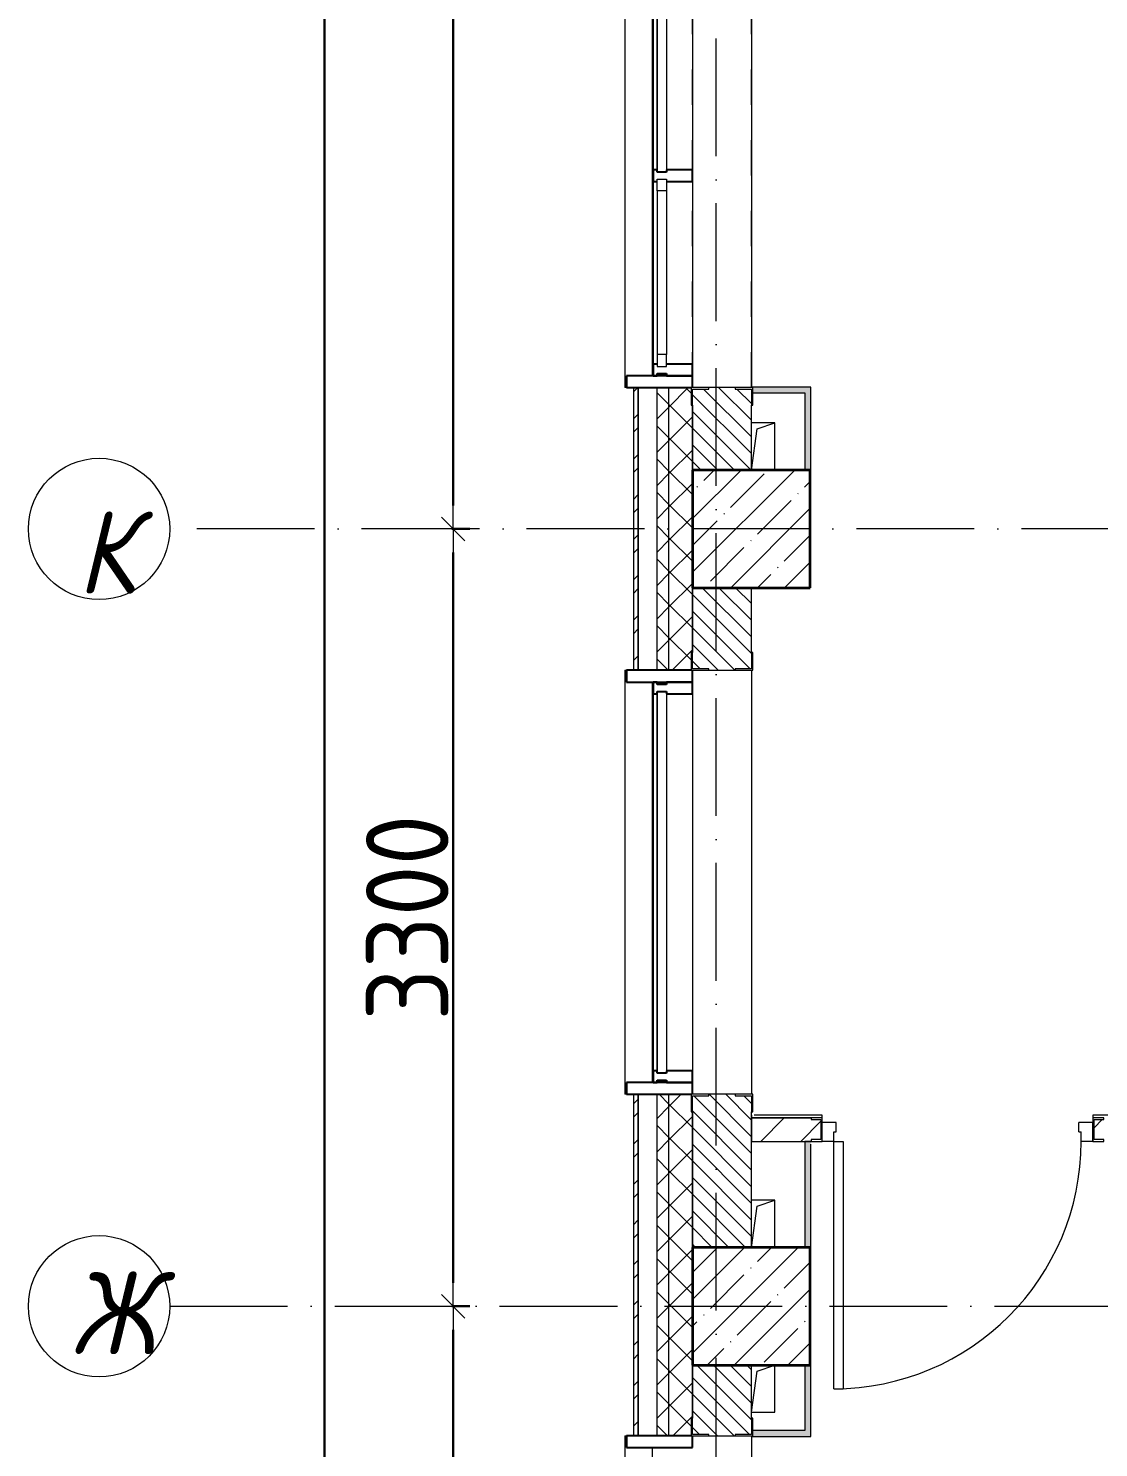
# Model space of a CAD drawing. Header units: millimetres. Extents: x -213536 to 1564669, y -45299 to 942238.
# Drawn here: x 203327 to 207870, y 228215 to 234240 of the extents above; entities that cross this region are included whole.
import ezdxf

# ---------------------------------------------------------------- set-up
doc = ezdxf.new("R2010")
doc.units = ezdxf.units.MM
doc.linetypes.add('50_200_ШТРИХ_1Т_ш5_п1_п1_', pattern=[700, 500, -100, 0, -100])
doc.linetypes.add('Штрих короткий', pattern=[300, 150, -150])
for name, color, linetype, lineweight in [('0-1', 7, 'Continuous', 5), ('0-2', 7, 'Continuous', 9), ('Импосты витража', 7, 'Continuous', 9), ('Импосты витража-1', 7, 'Continuous', 25), ('Каркас_Импост', 7, 'Continuous', 13), ('Каркас_Импост-1', 7, 'Continuous', 9), ('Несущие колонны', 7, 'Continuous', 9), ('Несущие колонны-1', 7, 'Continuous', 35), ('Обобщенные модели', 7, 'Continuous', 9), ('Общие ребра', 7, 'Continuous', 9), ('Окна', 7, 'Continuous', 9), ('Оси', 7, 'Continuous', 9), ('Оси-1', 7, 'Continuous', 20), ('Оси-2', 7, '50_200_ШТРИХ_1Т_ш5_п1_п1_', 9), ('Остекление-1', 7, 'Continuous', 9), ('Открывание-1', 7, 'Continuous', 9), ('Панель', 7, 'Continuous', 13), ('Перемычка-1', 7, 'Штрих короткий', 9), ('Размеры', 7, 'Continuous', 15), ('Стены', 7, 'Continuous', 9), ('Стены-1', 7, 'Continuous', 13), ('Штриховка разреза-1', 7, 'Continuous', 9)]:
    doc.layers.add(name, color=color, linetype=linetype, lineweight=lineweight)
doc.layers.add('Штриховка разреза-4', color=1, linetype='Continuous', lineweight=9, true_color=0xff0000)
doc.layers.get('0-2').off()
doc.styles.add('ISOCPEUR_I_1', font='isocpeui.ttf', dxfattribs={"width": 0.85, "height": 2.5})
doc.styles.add('СПДС', font='isocpeur.ttf', dxfattribs={"width": 0.9})
doc.dimstyles.new('Размера А3', dxfattribs={"dimtxt": 200, "dimasz": 100, "dimexe": 70, "dimexo": 100, "dimgap": 20, "dimtad": 1, "dimdec": 0, "dimrnd": 10, "dimzin": 0, "dimdsep": 46, "dimtxsty": 'СПДС', "dimblk": 'ARROWHEAD_6', "dimcen": 1, "dimclrd": 256, "dimclre": 256, "dimclrt": 256, "dimazin": 0, "dimtfac": 1, "dimtdec": 0, "dimtmove": 2, "dimatfit": 3, "dimfxl": 1, "dimtolj": 1, "dimtzin": 0, "dimarcsym": 0})
pattern_1 = [(45, (0, 0), (-70.71068, 70.71068), []), (135, (0, 0), (-70.71068, -70.71068), [])]
pattern_2 = [(135, (0, 0), (-35.35534, -35.35534), [])]

# ---------------------------------------------------------------- blocks, each defined once
blk = doc.blocks.new('BSC_Колонна _Прямоугольная - 500х500-V44-АИ2_02_План отделки стен 2-го этажа _Часть 2_')
at = {"layer": 'Несущие колонны'}
h = blk.add_hatch(dxfattribs=at)
h.set_pattern_fill('FP_52', color=256, style=0, pattern_type=2)
h.set_pattern_definition([(45, (-150, -19300), (-114.0493, 114.0493), []), (45, (-35.95, -19300), (-114.0493, 114.0493), [201.612, -40.322, 3.353, -36.97])])
h.paths.add_polyline_path([(-250, -250), (250, -250), (250, 250), (-250, 250)], flags=0)
at = {"layer": 'Несущие колонны-1'}
for p, q in [((250, 250), (-250, 250)), ((-250, 250), (-250, -250)), ((250, -250), (250, 250)), ((-250, -250), (250, -250))]:
    blk.add_line(p, q, dxfattribs=at)
blk = doc.blocks.new('BSC_Колонна _Прямоугольная - 500х500-V111-АИ2_02_План отделки стен 2-го этажа _Часть 2_')
at = {"layer": 'Несущие колонны'}
h = blk.add_hatch(dxfattribs=at)
h.set_pattern_fill('FP_110', color=256, style=0, pattern_type=2)
h.set_pattern_definition([(45, (-150, -16000), (-114.0493, 114.0493), []), (45, (-35.95, -16000), (-114.0493, 114.0493), [201.612, -40.322, 3.353, -36.97])])
h.paths.add_polyline_path([(-250, -250), (250, -250), (250, 250), (-250, 250), (-250, 201.6)], flags=0)
at = {"layer": 'Несущие колонны-1'}
for p, q in [((250, 250), (-250, 250)), ((-250, 250), (-250, -250)), ((250, -250), (250, 250)), ((-250, -250), (250, -250))]:
    blk.add_line(p, q, dxfattribs=at)
blk = doc.blocks.new('Проем_Дверь_Прямоугольный - 1800х2700h_оконные проемы-25805030-АИ2_02_План отделки стен 2-го этажа _Часть 2_')
at = {"layer": 'Перемычка-1'}
for p, q in [((900, 125), (-900, 125)), ((900, -125), (-900, -125))]:
    blk.add_line(p, q, dxfattribs=at)
blk = doc.blocks.new('Прямоугольный импост - Откос НВФ_50х280 мм-25993838-АИ2_02_План отделки стен 2-го этажа _Часть 2_')
at = {"layer": 'Импосты витража-1'}
for p, q in [((0, 130), (-50, 130)), ((-50, 130), (-50, -150)), ((0, -144), (0, 130)), ((-50, -150), (0, -150))]:
    blk.add_line(p, q, dxfattribs=at)
blk = doc.blocks.new('PNS_Панель прямоугольная2 - Нр_Стекло - 40мм-26243474-АИ2_02_План отделки стен 2-го этажа _Часть 2_')
at = {"layer": 'Каркас_Импост'}
for p, q in [((-397.5, 0), (-397.5, 40)), ((-397.5, 40), (-347.5, 40)), ((-347.5, 40), (-347.5, 0)), ((397.5, 40), (347.5, 40)), ((347.5, 40), (347.5, 0)), ((397.5, 0), (397.5, 40)), ((-347.5, 0), (-397.5, 0)), ((347.5, 0), (397.5, 0))]:
    blk.add_line(p, q, dxfattribs=at)
at = {"layer": 'Каркас_Импост-1'}
for p, q in [((-347.5, 40), (347.5, 40)), ((-347.5, 0), (347.5, 0))]:
    blk.add_line(p, q, dxfattribs=at)
blk = doc.blocks.new('Прямоугольный импост - Импост структурный с накладкой - 150мм-25647633-АИ2_02_План отделки стен 2-го этажа _Часть 2_')
at = {"layer": 'Импосты витража-1'}
for p, q in [((-25, 0), (-25, 17)), ((-25, 17), (25, 17)), ((-15, 0), (-25, 0)), ((-15, -40), (-15, 0)), ((25, 17), (25, 0)), ((-25, -150), (-25, -40)), ((-25, -40), (-15, -40)), ((25, -40), (25, -150)), ((25, -150), (-25, -150))]:
    blk.add_line(p, q, dxfattribs=at)
blk = doc.blocks.new('Прямоугольный импост - Импост структурный с накладкой - 150мм-25647642-АИ2_02_План отделки стен 2-го этажа _Часть 2_')
at = {"layer": 'Импосты витража'}
for p, q in [((42475, -100), (43250, -100)), ((42475, -267), (43250, -267))]:
    blk.add_line(p, q, dxfattribs=at)
blk = doc.blocks.new('Прямоугольный импост - Импост структурный с накладкой - 150мм-V150-АИ2_02_План отделки стен 2-го этажа _Часть 2_')
at = {"layer": 'Импосты витража-1'}
for p, q in [((-25, 0), (-25, 17)), ((-25, 17), (25, 17)), ((25, 0), (15, 0)), ((15, 0), (15, -40)), ((25, 17), (25, 0)), ((-25, -150), (-25, -40)), ((15, -40), (25, -40)), ((25, -40), (25, -150)), ((25, -150), (-25, -150))]:
    blk.add_line(p, q, dxfattribs=at)
blk = doc.blocks.new('PNS_Панель прямоугольная1 - Нр_Стекло - 40мм-25259299-АИ2_02_План отделки стен 2-го этажа _Часть 2_')
at = {"layer": 'Остекление-1'}
for p, q in [((-387.5, 40), (387.5, 40)), ((-397.5, 0), (397.5, 0)), ((387.5, 0), (-387.5, 0))]:
    blk.add_line(p, q, dxfattribs=at)
blk = doc.blocks.new('Прямоугольный импост - Откос НВФ_50х280 мм-25993834-АИ2_02_План отделки стен 2-го этажа _Часть 2_')
at = {"layer": 'Импосты витража-1'}
for p, q in [((-50, 130), (0, 130)), ((-50, -150), (-50, 130)), ((0, 130), (0, -144)), ((0, -150), (-50, -150))]:
    blk.add_line(p, q, dxfattribs=at)
blk = doc.blocks.new('PNS_Панель прямоугольная1 - Нр_Стекло - 40мм-25293744-АИ2_02_План отделки стен 2-го этажа _Часть 2_')
at = {"layer": 'Остекление-1'}
for p, q in [((-800, 40), (800, 40)), ((-810, 0), (810, 0)), ((800, 0), (-800, 0))]:
    blk.add_line(p, q, dxfattribs=at)
blk = doc.blocks.new('Прямоугольный импост - Импост структурный с накладкой - 150мм-25651488-АИ2_02_План отделки стен 2-го этажа _Часть 2_')
at = {"layer": 'Импосты витража'}
for p, q in [((44650, -100), (46250, -100)), ((44650, -267), (46250, -267))]:
    blk.add_line(p, q, dxfattribs=at)
blk = doc.blocks.new('Прямоугольный импост - Импост структурный с накладкой - 150мм-25651501-АИ2_02_План отделки стен 2-го этажа _Часть 2_')
at = {"layer": 'Импосты витража-1'}
for p, q in [((-25, 0), (-25, 17)), ((-25, 17), (25, 17)), ((-15, 0), (-25, 0)), ((-15, -40), (-15, 0)), ((25, 0), (15, 0)), ((15, 0), (15, -40)), ((25, 17), (25, 0)), ((-25, -150), (-25, -40)), ((-25, -40), (-15, -40)), ((15, -40), (25, -40)), ((25, -40), (25, -150)), ((25, -150), (-25, -150))]:
    blk.add_line(p, q, dxfattribs=at)
blk = doc.blocks.new('Прямоугольный импост - Откос НВФ_50х280 мм-25995271-АИ2_02_План отделки стен 2-го этажа _Часть 2_')
at = {"layer": 'Импосты витража-1'}
for p, q in [((-50, 130), (0, 130)), ((-50, -150), (-50, 130)), ((0, 130), (0, -144)), ((0, -150), (-50, -150))]:
    blk.add_line(p, q, dxfattribs=at)
blk = doc.blocks.new('Прямоугольный импост - Откос НВФ_50х280 мм-25995273-АИ2_02_План отделки стен 2-го этажа _Часть 2_')
at = {"layer": 'Импосты витража-1'}
for p, q in [((0, 130), (-50, 130)), ((-50, 130), (-50, -150)), ((0, -144), (0, 130)), ((-50, -150), (0, -150))]:
    blk.add_line(p, q, dxfattribs=at)
blk = doc.blocks.new('Дверь_СКБ_1Ст_Внутренняя_ШЕР - СОШ_Д-17__Дв_1150x2100h_Лаборантские_ Инструментальные_EI30-28315805-АИ2_02_План отделки стен 2-го этажа _Часть 2_')
at = {"layer": 'Каркас_Импост'}
for p, q in [((-562.5, 50), (-562.5, -30)), ((-562.5, 50), (-512.5, 50)), ((-512.5, 50), (-512.5, 10)), ((-502.5, 10), (-512.5, 10)), ((-502.5, 10), (-502.5, -30)), ((527.5, 10), (527.5, -30)), ((537.5, 10), (527.5, 10)), ((537.5, 50), (537.5, 10)), ((537.5, 50), (587.5, 50)), ((587.5, 50), (587.5, -30)), ((-562.5, -30), (-502.5, -30)), ((527.5, -30), (587.5, -30))]:
    blk.add_line(p, q, dxfattribs=at)
at = {"layer": 'Открывание-1'}
blk.add_arc((537.5, 50), 1050, 90, 180, dxfattribs=at)
at = {"layer": 'Панель'}
for p, q in [((537.5, 1100), (497.5, 1100)), ((497.5, 50), (497.5, 1100)), ((537.5, 1100), (537.5, 50)), ((537.5, 50), (497.5, 50))]:
    blk.add_line(p, q, dxfattribs=at)
blk = doc.blocks.new('Фахверк_СКБ_Уголок - 250_2700-27497298-АИ2_02_План отделки стен 2-го этажа _Часть 2_')
at = {"layer": 'Обобщенные модели'}
for p, q in [((200, 181), (125, 181)), ((125, 181), (125, 106)), ((200, 175), (200, 181)), ((131, 106), (131, 175)), ((131, 175), (200, 175)), ((125, 106), (131, 106)), ((131, -6), (125, -6)), ((125, -6), (125, -81)), ((131, -75), (131, -6)), ((125, -81), (200, -81)), ((200, -75), (131, -75)), ((200, -81), (200, -75))]:
    blk.add_line(p, q, dxfattribs=at)
blk = doc.blocks.new('154_Стойка_СКБ_Швеллер - СМ-2180_100-28318692-АИ2_02_План отделки стен 2-го этажа _Часть 2_')
at = {"layer": 'Обобщенные модели'}
for p, q in [((171, 50), (125, 50)), ((125, 50), (125, -50)), ((129.5, 42.4), (171, 42.4)), ((129.5, -42.4), (129.5, 42.4)), ((171, 42.4), (171, 50)), ((125, -50), (171, -50)), ((171, -42.4), (129.5, -42.4)), ((171, -50), (171, -42.4))]:
    blk.add_line(p, q, dxfattribs=at)
blk = doc.blocks.new('AR_Отверстие прямоугольное _в плите_ - AR_Отверстие прямоугольное _в плите_-V201-АИ2_02_План отделки стен 2-го этажа _Часть 2_')
at = {"layer": 'Обобщенные модели'}
for p, q in [((50, 100), (-50, 100)), ((-50, -100), (-25, 75)), ((-25, 75), (50, 100)), ((50, -100), (50, 100))]:
    blk.add_line(p, q, dxfattribs=at)
blk = doc.blocks.new('AR_Отверстие прямоугольное _в плите_ - AR_Отверстие прямоугольное _в плите_-30510733-АИ2_02_План отделки стен 2-го этажа _Часть 2_')
at = {"layer": 'Обобщенные модели'}
for p, q in [((-50, -100), (-25, 75)), ((-25, 75), (50, 100)), ((50, -100), (50, 100)), ((-50, -100), (50, -100))]:
    blk.add_line(p, q, dxfattribs=at)
blk = doc.blocks.new('Отлив_СКБ - Отлив витража_120_НВФ-31885689-АИ2_02_План отделки стен 2-го этажа _Часть 2_')
at = {"layer": 'Окна'}
for p, q in [((0, 113), (0, 120)), ((1800, 120), (0, 120)), ((1800, 120), (1800, 113)), ((50, 2), (1750, 2))]:
    blk.add_line(p, q, dxfattribs=at)
blk = doc.blocks.new('0125-Р-ОО-Ш2-АР-о_23_10_2024_rvt-1-АИ2_02_План отделки стен 2-го этажа _Часть 2_')
at = {"layer": 'Штриховка разреза-1'}
h = blk.add_hatch(dxfattribs=at)
h.set_pattern_fill('FP_80', color=256, style=0, pattern_type=2)
h.set_pattern_definition([(45, (0, 0), (-85.5366, 85.5366), []), (45, (57.02, 0), (-85.5366, 85.5366), [])])
h.paths.add_polyline_path([(-350, 11335), (-330, 11335), (-330, 13650), (-350, 13650), (-350, 12505.4)], flags=0)
h.paths.add_polyline_path([(-350, 15450), (-330, 15450), (-330, 16900), (-350, 16900), (-350, 16201.6)], flags=0)
h.paths.add_polyline_path([(-330, 18700), (-330, 19900), (-350, 19900), (-350, 18700)], flags=0)
h.paths.add_polyline_path([(-330, 21700), (-330, 22900), (-350, 22900), (-350, 21700)], flags=0)
h.paths.add_polyline_path([(-330, 24700), (-330, 25900), (-350, 25900), (-350, 24700)], flags=0)
h.paths.add_polyline_path([(-330, 27700), (-330, 28625), (-350, 28625), (-350, 27700)], flags=0)
h = blk.add_hatch(dxfattribs=at)
h.set_pattern_fill('FP_81', color=256, style=0, pattern_type=2)
h.set_pattern_definition(pattern_1)
h.paths.add_polyline_path([(-200, 11335), (-200, 13650), (-250, 13650), (-250, 11335)], flags=0)
h.paths.add_polyline_path([(-200, 15450), (-200, 16900), (-250, 16900), (-250, 15450)], flags=0)
h.paths.add_polyline_path([(-200, 18700), (-200, 19900), (-250, 19900), (-250, 18700)], flags=0)
h.paths.add_polyline_path([(-200, 21700), (-200, 22900), (-250, 22900), (-250, 21700)], flags=0)
h.paths.add_polyline_path([(-200, 24700), (-200, 25900), (-250, 25900), (-250, 24700)], flags=0)
h.paths.add_polyline_path([(-200, 27700), (-200, 28550), (-250, 28550), (-250, 27700)], flags=0)
h = blk.add_hatch(dxfattribs=at)
h.set_pattern_fill('FP_81', color=256, style=0, pattern_type=2)
h.set_pattern_definition(pattern_1)
h.paths.add_polyline_path([(-200, 11335), (-100, 11335), (-100, 13575), (-106, 13575), (-106, 13650), (-200, 13650), (-200, 11350)], flags=0)
h.paths.add_polyline_path([(-106, 15450), (-106, 15525), (-100, 15525), (-100, 16825), (-106, 16825), (-106, 16900), (-200, 16900), (-200, 15450)], flags=0)
h.paths.add_polyline_path([(-200, 18700), (-106, 18700), (-106, 18775), (-100, 18775), (-100, 19825), (-106, 19825), (-106, 19900), (-200, 19900), (-200, 18973.7)], flags=0)
h.paths.add_polyline_path([(-200, 21700), (-106, 21700), (-106, 21775), (-100, 21775), (-100, 22825), (-106, 22825), (-106, 22900), (-200, 22900), (-200, 21706)], flags=0)
h.paths.add_polyline_path([(-106, 24700), (-106, 24775), (-100, 24775), (-100, 25825), (-106, 25825), (-106, 25900), (-200, 25900), (-200, 24700)], flags=0)
h.paths.add_polyline_path([(-106, 27700), (-106, 27775), (-100, 27775), (-100, 28550), (-200, 28550), (-200, 27700)], flags=0)
h = blk.add_hatch(dxfattribs=at)
h.set_pattern_fill('FP_2', color=256, style=0, pattern_type=2)
h.set_pattern_definition(pattern_2)
h.paths.add_polyline_path([(150, 19550), (150, 19894), (81, 19894), (81, 19900), (-31, 19900), (-31, 19894), (-100, 19894), (-100, 19550)], flags=0)
h.paths.add_polyline_path([(-31, 21700), (81, 21700), (81, 21706), (150, 21706), (150, 22894), (81, 22894), (81, 22900), (-31, 22900), (-31, 22894), (-100, 22894), (-100, 21706), (-31, 21706)], flags=0)
h.paths.add_polyline_path([(81, 24700), (81, 24706), (150, 24706), (150, 25050), (-100, 25050), (-100, 24706), (-31, 24706), (-31, 24700)], flags=0)
h = blk.add_hatch(dxfattribs=at)
h.set_pattern_fill('FP_2', color=256, style=0, pattern_type=2)
h.set_pattern_definition(pattern_2)
h.paths.add_polyline_path([(150, 16250), (149.3, 16894), (81, 16894), (81, 16900), (-31, 16900), (-31, 16894), (-100, 16894), (-100, 16250), (149.3, 16250)], flags=0)
h.paths.add_polyline_path([(81, 18700), (81, 18706), (150, 18706), (150, 19050), (-100, 19050), (-100, 18706), (-31, 18706), (-31, 18700)], flags=0)
h = blk.add_hatch(dxfattribs=at)
h.set_pattern_fill('FP_3', color=256, style=0, pattern_type=2)
h.set_pattern_definition([(45, (0, 0), (-84.8528, 84.8528), [])])
h.paths.add_polyline_path([(7150, 16700), (7150, 16800), (4250, 16800), (4250, 16700), (7139.2, 16700)], flags=0)
h.paths.add_polyline_path([(4200, 16700), (4200, 16703), (4247, 16703), (4247, 16797), (4200, 16797), (4200, 16800), (1646, 16799.2), (1646, 16792.4), (1604.5, 16792.4), (1604.5, 16707.6), (1646, 16707.6), (1646, 16700)], flags=0)
h.paths.add_polyline_path([(404, 16700), (404, 16707.6), (445.5, 16707.6), (445.5, 16792.4), (404, 16792.4), (404, 16800), (150, 16800), (150, 16700)], flags=0)
h = blk.add_hatch(dxfattribs=at)
h.set_pattern_fill('FP_2', color=256, style=0, pattern_type=2)
h.set_pattern_definition(pattern_2)
h.paths.add_polyline_path([(-100, 11850), (150, 11850), (149.2, 13644), (81, 13644), (81, 13650), (-31, 13650), (-31, 13644), (-100, 13644), (-100, 12505.4)], flags=0)
h.paths.add_polyline_path([(81, 15450), (81, 15456), (150, 15456), (150, 15750), (-100, 15750), (-100, 15456), (-31, 15456), (-31, 15450)], flags=0)
at = {"layer": 'Общие ребра'}
for p, q in [((-330, 19900), (-330, 18700)), ((-330, 18700), (-330, 19900)), ((-250, 18700), (-250, 19900)), ((-200, 18700), (-200, 19900)), ((-100, 19550), (-100, 19825)), ((-100, 19825), (-100, 19550)), ((-100, 18775), (-100, 19050)), ((-100, 19050), (-100, 18775)), ((-330, 16900), (-330, 15450)), ((-330, 15450), (-330, 16900)), ((-250, 15450), (-250, 16900)), ((-200, 15450), (-200, 16900)), ((-100, 16250), (-100, 16825)), ((-100, 16825), (-100, 16250)), ((-100, 15525), (-100, 15750)), ((-100, 15750), (-100, 15525))]:
    blk.add_line(p, q, dxfattribs=at)
at = {"layer": 'Стены'}
for p, q in [((150, 21700), (150, 19902.5)), ((150, 18700), (150, 16900)), ((150, 15447.5), (150, 13650))]:
    blk.add_line(p, q, dxfattribs=at)
at = {"layer": 'Стены-1'}
for p, q in [((-350, 19900), (-350, 18700)), ((-330, 19900), (-350, 19900)), ((-106, 19900), (-330, 19900)), ((81, 19900), (-31, 19900)), ((150, 19550), (150, 19825)), ((150, 18775), (150, 19050)), ((-350, 18700), (-330, 18700)), ((-330, 18700), (-106, 18700)), ((-31, 18700), (81, 18700)), ((-350, 16900), (-350, 15450)), ((-330, 16900), (-350, 16900)), ((-106, 16900), (-330, 16900)), ((81, 16900), (-31, 16900)), ((150, 16250), (150, 16825)), ((404, 16800), (150, 16800)), ((150, 16800), (150, 16700)), ((150, 16700), (404, 16700)), ((150, 15525), (150, 15750)), ((-350, 15450), (-330, 15450)), ((-330, 15450), (-106, 15450)), ((-31, 15450), (81, 15450))]:
    blk.add_line(p, q, dxfattribs=at)
at = {"layer": '0-2'}
for name, p, rotation in [('Отлив_СКБ - Отлив витража_120_НВФ-31885689-АИ2_02_План отделки стен 2-го этажа _Часть 2_', (-267, 19900), 90), ('Проем_Дверь_Прямоугольный - 1800х2700h_оконные проемы-25805030-АИ2_02_План отделки стен 2-го этажа _Часть 2_', (25, 20800), 269.9999999999999), ('Прямоугольный импост - Импост структурный с накладкой - 150мм-25647642-АИ2_02_План отделки стен 2-го этажа _Часть 2_', (0, 64075), 270.0000000000001), ('PNS_Панель прямоугольная1 - Нр_Стекло - 40мм-25259299-АИ2_02_План отделки стен 2-го этажа _Часть 2_', (-250, 21212.5), 269.9999999999977), ('Прямоугольный импост - Импост структурный с накладкой - 150мм-25647642-АИ2_02_План отделки стен 2-го этажа _Часть 2_', (0, 63250), 270.0000000000001), ('PNS_Панель прямоугольная2 - Нр_Стекло - 40мм-26243474-АИ2_02_План отделки стен 2-го этажа _Часть 2_', (-250, 20387.5), 269.9999999999977), ('Фахверк_СКБ_Уголок - 250_2700-27497298-АИ2_02_План отделки стен 2-го этажа _Часть 2_', (-25, 20025), 269.9999999999999), ('Фахверк_СКБ_Уголок - 250_2700-27497298-АИ2_02_План отделки стен 2-го этажа _Часть 2_', (75, 18575), 89.99999999999991), ('Отлив_СКБ - Отлив витража_120_НВФ-31885689-АИ2_02_План отделки стен 2-го этажа _Часть 2_', (-267, 16900), 90), ('Прямоугольный импост - Откос НВФ_50х280 мм-25995273-АИ2_02_План отделки стен 2-го этажа _Часть 2_', (-250, 18700), 89.99999999999847), ('Проем_Дверь_Прямоугольный - 1800х2700h_оконные проемы-25805030-АИ2_02_План отделки стен 2-го этажа _Часть 2_', (25, 17800), 89.99999999999991), ('Прямоугольный импост - Импост структурный с накладкой - 150мм-25651488-АИ2_02_План отделки стен 2-го этажа _Часть 2_', (0, 63250), 269.9999999999994), ('PNS_Панель прямоугольная1 - Нр_Стекло - 40мм-25293744-АИ2_02_План отделки стен 2-го этажа _Часть 2_', (-250, 17800), 269.9999999999985), ('Фахверк_СКБ_Уголок - 250_2700-27497298-АИ2_02_План отделки стен 2-го этажа _Часть 2_', (-25, 17025), 269.9999999999999), ('154_Стойка_СКБ_Швеллер - СМ-2180_100-28318692-АИ2_02_План отделки стен 2-го этажа _Часть 2_', (575, 16750), 180), ('Дверь_СКБ_1Ст_Внутренняя_ШЕР - СОШ_Д-17__Дв_1150x2100h_Лаборантские_ Инструментальные_EI30-28315805-АИ2_02_План отделки стен 2-го этажа _Часть 2_', (1037.5, 16750), 180), ('Фахверк_СКБ_Уголок - 250_2700-27497298-АИ2_02_План отделки стен 2-го этажа _Часть 2_', (75, 15325), 89.99999999999991), ('Отлив_СКБ - Отлив витража_120_НВФ-31885689-АИ2_02_План отделки стен 2-го этажа _Часть 2_', (-267, 13650), 90), ('Прямоугольный импост - Откос НВФ_50х280 мм-25993838-АИ2_02_План отделки стен 2-го этажа _Часть 2_', (-250, 15450), 89.99999999999773), ('Проем_Дверь_Прямоугольный - 1800х2700h_оконные проемы-25805030-АИ2_02_План отделки стен 2-го этажа _Часть 2_', (25, 14550), 269.9999999999999)]:
    blk.add_blockref(name, p, dxfattribs=dict(at, rotation=rotation))
at = {"layer": '0-2', "extrusion": (0, 0, -1)}
for name, p, rotation in [('Прямоугольный импост - Импост структурный с накладкой - 150мм-25647633-АИ2_02_План отделки стен 2-го этажа _Часть 2_', (250, 20800), 270.0000000000023), ('Прямоугольный импост - Откос НВФ_50х280 мм-25993834-АИ2_02_План отделки стен 2-го этажа _Часть 2_', (250, 19900), 270.0000000000023), ('Прямоугольный импост - Импост структурный с накладкой - 150мм-V150-АИ2_02_План отделки стен 2-го этажа _Часть 2_', (250, 19975), 270.0000000000023), ('Прямоугольный импост - Импост структурный с накладкой - 150мм-25651501-АИ2_02_План отделки стен 2-го этажа _Часть 2_', (250, 18625), 270.0000000000015), ('Прямоугольный импост - Импост структурный с накладкой - 150мм-25651501-АИ2_02_План отделки стен 2-го этажа _Часть 2_', (250, 16975), 270.0000000000015), ('Прямоугольный импост - Откос НВФ_50х280 мм-25995271-АИ2_02_План отделки стен 2-го этажа _Часть 2_', (250, 16900), 270.0000000000015)]:
    blk.add_blockref(name, p, dxfattribs=dict(at, rotation=rotation))
at = {"layer": '0-2'}
for name, p in [('AR_Отверстие прямоугольное _в плите_ - AR_Отверстие прямоугольное _в плите_-V201-АИ2_02_План отделки стен 2-го этажа _Часть 2_', (200, 19650)), ('BSC_Колонна _Прямоугольная - 500х500-V44-АИ2_02_План отделки стен 2-го этажа _Часть 2_', (150, 19300)), ('154_Стойка_СКБ_Швеллер - СМ-2180_100-28318692-АИ2_02_План отделки стен 2-го этажа _Часть 2_', (1475, 16750)), ('AR_Отверстие прямоугольное _в плите_ - AR_Отверстие прямоугольное _в плите_-V201-АИ2_02_План отделки стен 2-го этажа _Часть 2_', (200, 16350)), ('BSC_Колонна _Прямоугольная - 500х500-V111-АИ2_02_План отделки стен 2-го этажа _Часть 2_', (150, 16000)), ('AR_Отверстие прямоугольное _в плите_ - AR_Отверстие прямоугольное _в плите_-30510733-АИ2_02_План отделки стен 2-го этажа _Часть 2_', (200, 15650))]:
    blk.add_blockref(name, p, dxfattribs=at)
blk = doc.blocks.new('Ось сетки - Круг_Ø6_00__ISO-2_5_0_9K_-16731441-АИ2_02_План отделки стен 2-го этажа _Часть 2_')
at = {"layer": 'Оси-1'}
blk.add_circle((0, 0), 3, dxfattribs=at)
blk = doc.blocks.new('ARROWHEAD_6')
at = {"color": 0, "linetype": 'Continuous'}
for p, q in [((0, 0), (-1, 0)), ((-0.5, -0.5), (0.5, 0.5))]:
    blk.add_line(p, q, dxfattribs=at)
blk = doc.blocks.new('*D2992')
at = {"layer": 'Defpoints', "color": 0, "transparency": 16777216}
for p in [(205024, 228815.2), (205130, 228815.2), (205196.8, 224265.2)]:
    blk.add_point(p, dxfattribs=at)
at = {"layer": 'Размеры', "lineweight": -2, "transparency": 16777216}
for p, q in [((205124, 228815.2), (205200, 228815.2)), ((205130, 224365.2), (205130, 228715.2)), ((205096.8, 224265.2), (205060, 224265.2))]:
    blk.add_line(p, q, dxfattribs=at)
at = {"layer": 'Размеры', "lineweight": -2, "transparency": 16777216, "xscale": 100, "yscale": 100, "zscale": 100}
for p, rotation in [((205130, 228815.2), 90), ((205130, 224265.2), 270)]:
    blk.add_blockref('ARROWHEAD_6', p, dxfattribs=dict(at, rotation=rotation))
at = {"layer": 'Размеры', "lineweight": 25, "transparency": 16777216, "insert": (204935, 226540.2), "char_height": 350, "width": 2.564, "attachment_point": 5, "rotation": 90, "style": 'СПДС'}
blk.add_mtext('\\A1;4550', dxfattribs=at)
blk = doc.blocks.new('*D2993')
at = {"layer": 'Defpoints', "color": 0, "transparency": 16777216}
for p in [(205024, 232115.2), (205130, 232115.2), (205024, 228815.2)]:
    blk.add_point(p, dxfattribs=at)
at = {"layer": 'Размеры', "lineweight": -2, "transparency": 16777216}
for p, q in [((205124, 232115.2), (205200, 232115.2)), ((205130, 228915.2), (205130, 232015.2)), ((205124, 228815.2), (205200, 228815.2))]:
    blk.add_line(p, q, dxfattribs=at)
at = {"layer": 'Размеры', "lineweight": -2, "transparency": 16777216, "xscale": 100, "yscale": 100, "zscale": 100}
for p, rotation in [((205130, 232115.2), 90), ((205130, 228815.2), 270)]:
    blk.add_blockref('ARROWHEAD_6', p, dxfattribs=dict(at, rotation=rotation))
at = {"layer": 'Размеры', "lineweight": 25, "transparency": 16777216, "insert": (204935, 230465.2), "char_height": 350, "width": 2.488, "attachment_point": 5, "rotation": 90, "style": 'СПДС'}
blk.add_mtext('\\A1;3300', dxfattribs=at)
blk = doc.blocks.new('*D2994')
at = {"layer": 'Defpoints', "color": 0, "transparency": 16777216}
for p in [(205024, 238115.2), (205130, 238115.2), (205024, 232115.2)]:
    blk.add_point(p, dxfattribs=at)
at = {"layer": 'Размеры', "lineweight": -2, "transparency": 16777216}
for p, q in [((205124, 238115.2), (205200, 238115.2)), ((205130, 232215.2), (205130, 238015.2)), ((205124, 232115.2), (205200, 232115.2))]:
    blk.add_line(p, q, dxfattribs=at)
at = {"layer": 'Размеры', "lineweight": -2, "transparency": 16777216, "xscale": 100, "yscale": 100, "zscale": 100}
for p, rotation in [((205130, 238115.2), 90), ((205130, 232115.2), 270)]:
    blk.add_blockref('ARROWHEAD_6', p, dxfattribs=dict(at, rotation=rotation))
at = {"layer": 'Размеры', "lineweight": 25, "transparency": 16777216, "insert": (204935, 235115.2), "char_height": 350, "width": 2.488, "attachment_point": 5, "rotation": 90, "style": 'СПДС'}
blk.add_mtext('\\A1;6000', dxfattribs=at)
blk = doc.blocks.new('*D3001')
at = {"layer": 'Defpoints', "color": 0, "transparency": 16777216}
for p in [(204477.6, 262265.2), (204583.6, 262265.2), (204477.6, 212815.2)]:
    blk.add_point(p, dxfattribs=at)
at = {"layer": 'Размеры', "lineweight": -2, "transparency": 16777216}
for p, q in [((204577.6, 262265.2), (204653.6, 262265.2)), ((204583.6, 212915.2), (204583.6, 262165.2)), ((204577.6, 212815.2), (204653.6, 212815.2))]:
    blk.add_line(p, q, dxfattribs=at)
at = {"layer": 'Размеры', "lineweight": -2, "transparency": 16777216, "xscale": 100, "yscale": 100, "zscale": 100}
for p, rotation in [((204583.6, 262265.2), 90), ((204583.6, 212815.2), 270)]:
    blk.add_blockref('ARROWHEAD_6', p, dxfattribs=dict(at, rotation=rotation))
at = {"layer": 'Размеры', "lineweight": 25, "transparency": 16777216, "insert": (204388.6, 237540.2), "char_height": 350, "width": 3.261, "attachment_point": 5, "rotation": 90, "style": 'СПДС'}
blk.add_mtext('\\A1;49450', dxfattribs=at)
blk = doc.blocks.new('Оси1')
at = {"layer": 'Оси-2'}
for p, q in [((206245.6, 210594.5), (206245.6, 264395.4)), ((234645.6, 232115.2), (203926.8, 232115.2)), ((203926.8, 228815.2), (234645.6, 228815.2))]:
    blk.add_line(p, q, dxfattribs=at)
at = {"layer": 'Оси-1', "xscale": 99.99999999999993, "yscale": 99.99999999999993, "zscale": 99.99999999999993}
for p, rotation in [((203626.8, 232115.2), 89.9999999999998), ((203626.8, 228815.2), 269.9999999999996)]:
    blk.add_blockref('Ось сетки - Круг_Ø6_00__ISO-2_5_0_9K_-16731441-АИ2_02_План отделки стен 2-го этажа _Часть 2_', p, dxfattribs=dict(at, rotation=rotation))
at = {"layer": 'Оси', "char_height": 350, "attachment_point": 1, "style": 'ISOCPEUR_I_1'}
for s, insert, width in [('\\fISOCPEUR|b0|i1|c204|p34|;\\W.9;К', (203534, 232191.3), 223.671), ('\\fISOCPEUR|b0|i1|c204|p34|;\\W.9;Ж', (203505, 228961.9), 281.392)]:
    blk.add_mtext(s, dxfattribs=dict(at, insert=insert, width=width))
at = {"layer": 'Размеры', "lineweight": 25}
for base, p1, p2, picture, middle in [((204583.6, 262265.2), (204477.6, 212815.2), (204477.6, 262265.2), '*D3001', (204388.6, 237540.2)), ((205130, 238115.2), (205024, 232115.2), (205024, 238115.2), '*D2994', (204935, 235115.2)), ((205130, 232115.2), (205024, 228815.2), (205024, 232115.2), '*D2993', (204935, 230465.2)), ((205130, 228815.2), (205196.8, 224265.2), (205024, 228815.2), '*D2992', (204935, 226540.2))]:
    dim = blk.add_linear_dim(base=base, p1=p1, p2=p2, angle=90, dimstyle='Размера А3', override={"dimtxt": 350}, dxfattribs=at)
    dim.commit()
    dim.dimension.update_dxf_attribs({"geometry": picture, "text_midpoint": middle})

msp = doc.modelspace()

# ---------------------------------------------------------------- hatches: boundary and pattern name
at = {"layer": 'Штриховка разреза-4'}
for points in [[(206401.6, 232692.7), (206623.1, 232692.7), (206623.1, 232717.7), (206395.6, 232717.7), (206395.6, 232715.2), (206401.6, 232715.2), (206401.6, 232709.2)], [(206648.1, 232365.2), (206648.1, 232717.7), (206623.1, 232717.7), (206623.1, 232365.2), (206645.6, 232365.2)], [(206648.1, 229065.2), (206648.1, 229515.2), (206623.1, 229515.2), (206623.1, 229065.2), (206645.6, 229065.2)], [(206648.1, 228262.7), (206648.1, 228565.2), (206623.1, 228565.2), (206623.1, 228262.7)], [(206623.1, 228262.7), (206623.1, 228287.7), (206401.6, 228287.7), (206401.6, 228265.2), (206395.6, 228265.2), (206395.6, 228262.7), (206401.6, 228262.7)]]:
    msp.add_hatch(color=256, dxfattribs=at).paths.add_polyline_path(points, flags=0)

# ---------------------------------------------------------------- linework, layer by layer
at = {"layer": 'Общие ребра'}
for p, q in [((206645.6, 232365.2), (206648.1, 232365.2)), ((206645.6, 229065.2), (206648.1, 229065.2)), ((206648.1, 228565.2), (206645.6, 228565.2))]:
    msp.add_line(p, q, dxfattribs=at)
at = {"layer": 'Стены-1'}
for p, q in [((206648.1, 232717.7), (206395.6, 232717.7)), ((206395.6, 232717.7), (206395.6, 232715.2)), ((206401.6, 232692.7), (206623.1, 232692.7)), ((206623.1, 232692.7), (206623.1, 232365.2)), ((206648.1, 232365.2), (206648.1, 232717.7)), ((206395.6, 229627.2), (206395.6, 229615.2)), ((206395.6, 229615.2), (206649.6, 229615.2)), ((206695.6, 229627.2), (206407.6, 229627.2)), ((206695.6, 229615.2), (206695.6, 229627.2)), ((213383.6, 229627.2), (207845.6, 229627.2)), ((207845.6, 229627.2), (207845.6, 229615.2)), ((206648.1, 229515.2), (206623.1, 229515.2)), ((206623.1, 229515.2), (206623.1, 229065.2)), ((206648.1, 229065.2), (206648.1, 229503.2)), ((206623.1, 228565.2), (206623.1, 228287.7)), ((206648.1, 228262.7), (206648.1, 228565.2)), ((206623.1, 228287.7), (206401.6, 228287.7)), ((206395.6, 228265.2), (206395.6, 228262.7)), ((206395.6, 228262.7), (206648.1, 228262.7))]:
    msp.add_line(p, q, dxfattribs=at)

# ---------------------------------------------------------------- block references
at = {"color": 2, "lineweight": 30}
msp.add_blockref('Оси1', (0, 0), dxfattribs=at)
at = {"layer": '0-1'}
msp.add_blockref('0125-Р-ОО-Ш2-АР-о_23_10_2024_rvt-1-АИ2_02_План отделки стен 2-го этажа _Часть 2_', (206245.6, 212815.2), dxfattribs=at)

doc.saveas('drawing.dxf')
